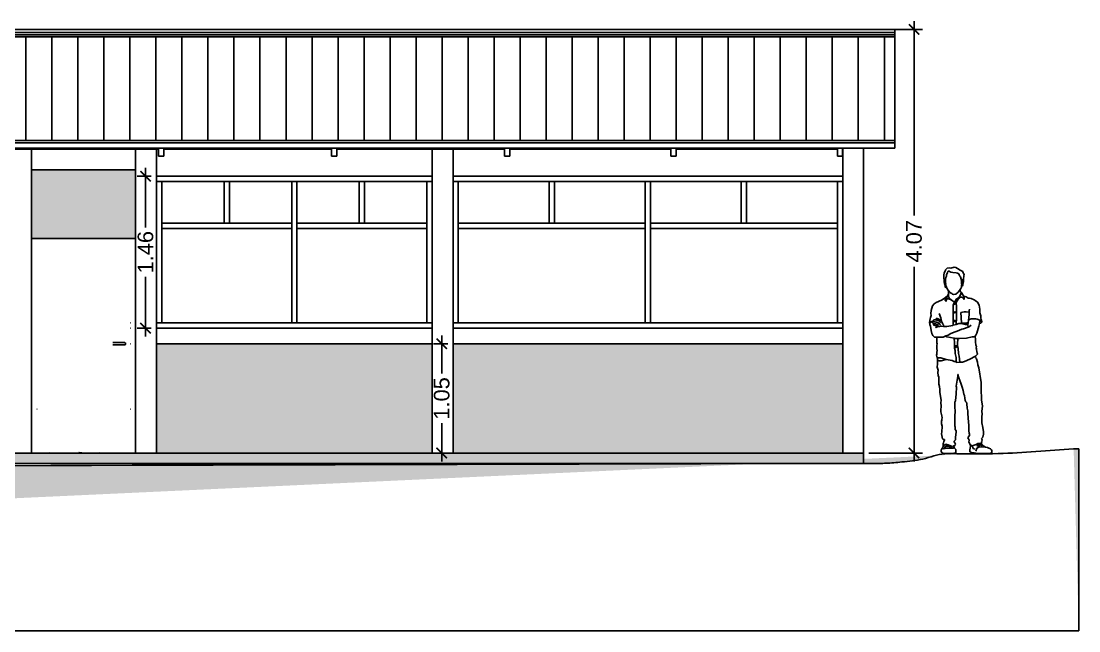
# Model space of a CAD drawing. Header units: metres. Extents: x 258817 to 259192, y 1878716 to 1878911.
# Drawn here: x 259023.95 to 259034.11, y 1878808 to 1878813.86 of the extents above; entities that cross this region are included whole.
import ezdxf

# ---------------------------------------------------------------- set-up
doc = ezdxf.new("R2010")
doc.units = ezdxf.units.M
doc.header["$MEASUREMENT"] = 0
doc.layers.add('SectionCutEdges', color=1, linetype='Continuous')
doc.layers.add('Vistas', color=7, linetype='Continuous')
doc.styles.get("Standard").update_dxf_attribs({"font": 'arial.ttf'})
doc.dimstyles.new('JPcotas75', dxfattribs={"dimtxt": 0.15, "dimasz": 0.1, "dimexe": 0.08, "dimexo": 0.05, "dimgap": 0.05, "dimtad": 0, "dimzin": 1, "dimdsep": 46, "dimtxsty": 'Standard', "dimblk": 'ARCHTICK', "dimcen": 2.5, "dimdle": 0.08, "dimclrd": 1, "dimclre": 1, "dimclrt": 2, "dimadec": 0, "dimazin": 0, "dimtfac": 1, "dimtmove": 1, "dimatfit": 2, "dimfxl": 1.25, "dimarcsym": 0})

# ---------------------------------------------------------------- blocks, each defined once
blk = doc.blocks.new('_ArchTick')
at = {"color": 0, "linetype": 'ByBlock', "const_width": 0.15}
blk.add_lwpolyline([(-0.5, -0.5), (0.5, 0.5)], dxfattribs=at)
blk = doc.blocks.new('*D424')
at = {"layer": 'Defpoints', "color": 0, "transparency": 16777216}
for p in [(259027.991, 1878810.762), (259028.1, 1878810.762), (259028.1, 1878809.712)]:
    blk.add_point(p, dxfattribs=at)
at = {"layer": 'Vistas', "color": 1, "lineweight": -2, "transparency": 16777216}
for p, q in [((259027.991, 1878810.842), (259027.991, 1878810.476)), ((259028.05, 1878810.762), (259027.911, 1878810.762)), ((259027.991, 1878809.632), (259027.991, 1878809.999)), ((259028.05, 1878809.712), (259027.911, 1878809.712))]:
    blk.add_line(p, q, dxfattribs=at)
at = {"layer": 'Vistas', "color": 1, "lineweight": -2, "transparency": 16777216, "xscale": 0.1, "yscale": 0.1, "zscale": 0.1}
for p, rotation in [((259027.991, 1878810.762), 90), ((259027.991, 1878809.712), 270)]:
    blk.add_blockref('_ArchTick', p, dxfattribs=dict(at, rotation=rotation))
at = {"layer": 'Vistas', "color": 2, "transparency": 16777216, "insert": (259027.991, 1878810.237), "char_height": 0.15, "attachment_point": 5, "rotation": 90}
blk.add_mtext('1.05', dxfattribs=at)
blk = doc.blocks.new('*D425')
at = {"layer": 'Defpoints', "color": 0, "transparency": 16777216}
for p in [(259025.145, 1878812.372), (259025.25, 1878812.372), (259025.25, 1878810.912)]:
    blk.add_point(p, dxfattribs=at)
at = {"layer": 'Vistas', "color": 1, "lineweight": -2, "transparency": 16777216}
for p, q in [((259025.145, 1878812.452), (259025.145, 1878811.88)), ((259025.2, 1878812.372), (259025.065, 1878812.372)), ((259025.145, 1878810.832), (259025.145, 1878811.405)), ((259025.2, 1878810.912), (259025.065, 1878810.912))]:
    blk.add_line(p, q, dxfattribs=at)
at = {"layer": 'Vistas', "color": 1, "lineweight": -2, "transparency": 16777216, "xscale": 0.1, "yscale": 0.1, "zscale": 0.1}
for p, rotation in [((259025.145, 1878812.372), 90), ((259025.145, 1878810.912), 270)]:
    blk.add_blockref('_ArchTick', p, dxfattribs=dict(at, rotation=rotation))
at = {"layer": 'Vistas', "color": 2, "transparency": 16777216, "insert": (259025.145, 1878811.642), "char_height": 0.15, "attachment_point": 5, "rotation": 90}
blk.add_mtext('1.46', dxfattribs=at)
blk = doc.blocks.new('*D426')
at = {"layer": 'Defpoints', "color": 0, "transparency": 16777216}
for p in [(259032.045, 1878813.783), (259032.53, 1878813.783), (259032.045, 1878809.712)]:
    blk.add_point(p, dxfattribs=at)
at = {"layer": 'Vistas', "color": 1, "lineweight": -2, "transparency": 16777216}
for p, q in [((259032.53, 1878813.863), (259032.53, 1878811.995)), ((259032.095, 1878813.783), (259032.61, 1878813.783)), ((259032.53, 1878809.632), (259032.53, 1878811.5)), ((259032.095, 1878809.712), (259032.61, 1878809.712))]:
    blk.add_line(p, q, dxfattribs=at)
at = {"layer": 'Vistas', "color": 1, "lineweight": -2, "transparency": 16777216, "xscale": 0.1, "yscale": 0.1, "zscale": 0.1}
for p, rotation in [((259032.53, 1878813.783), 90), ((259032.53, 1878809.712), 270)]:
    blk.add_blockref('_ArchTick', p, dxfattribs=dict(at, rotation=rotation))
at = {"layer": 'Vistas', "color": 2, "transparency": 16777216, "insert": (259032.53, 1878811.747), "char_height": 0.15, "attachment_point": 5, "rotation": 90}
blk.add_mtext('4.07', dxfattribs=at)

msp = doc.modelspace()

# ---------------------------------------------------------------- hatches: boundary and pattern name
at = {"layer": 'Vistas'}
h = msp.add_hatch(dxfattribs=at)
h.set_pattern_fill('ANSI31', color=256, scale=2, angle=45)
h.set_pattern_definition([(90, (259006.7446, 1878812.53592), (-0.25, 0), [])])
h.paths.add_polyline_path([(259011.6646, 1878813.41164), (259006.7446, 1878813.41164), (259006.7446, 1878812.53592), (259011.9146, 1878812.53592), (259011.9146, 1878812.64165), (259011.6646, 1878812.64165), (259011.6646, 1878812.69261), (259011.6646, 1878812.71427), (259011.6646, 1878812.77727)])
h.paths.add_polyline_path([(259011.6646, 1878812.71427), (259032.3446, 1878812.71427), (259032.3446, 1878813.71299), (259011.6646, 1878813.71299)])
h = msp.add_hatch(dxfattribs=at)
h.set_pattern_fill('AR-B816C', color=256, scale=0.026)
h.set_pattern_definition([(0, (259012.1146, 1878809.71231), (0.208, 0.208), [0.40625, -0.00975]), (0, (259011.9066, 1878809.72206), (0.208, 0.208), [0.40625, -0.00975]), (90, (259012.1146, 1878809.71231), (-0.208, 0.208), [-0.21775, 0.19825]), (90, (259012.10485, 1878809.71231), (-0.208, 0.208), [-0.21775, 0.19825])])
h.paths.add_polyline_path([(259011.9146, 1878810.55231), (259010.0046, 1878810.55231), (259010.0046, 1878809.71231), (259011.9146, 1878809.71231), (259011.9146, 1878810.13231)])
h.paths.add_polyline_path([(259009.1046, 1878810.55231), (259007.0446, 1878810.55231), (259007.0446, 1878809.71231), (259009.1046, 1878809.71231)])
h.paths.add_polyline_path([(259027.8996, 1878810.76231), (259025.2496, 1878810.76231), (259025.2496, 1878809.71231), (259027.8996, 1878809.71231)])
h.paths.add_polyline_path([(259031.8446, 1878810.76231), (259028.0996, 1878810.76231), (259028.0996, 1878809.71231), (259031.8446, 1878809.71231)])
h.paths.add_polyline_path([(259016.9996, 1878812.43231), (259015.9996, 1878812.43231), (259015.9996, 1878811.77231), (259016.9996, 1878811.77231)])
h.paths.add_polyline_path([(259023.8496, 1878810.76231), (259020.0496, 1878810.76231), (259020.0496, 1878809.71231), (259023.8496, 1878809.71231)])
h.paths.add_polyline_path([(259025.0496, 1878812.43231), (259024.0496, 1878812.43231), (259024.0496, 1878811.77231), (259025.0496, 1878811.77231)])
h.paths.add_polyline_path([(259019.8496, 1878810.76231), (259017.1996, 1878810.76231), (259017.1996, 1878809.71231), (259019.8496, 1878809.71231)])
h.paths.add_polyline_path([(259014.7996, 1878811.77231), (259015.7996, 1878811.77231), (259015.7996, 1878812.43231), (259012.1146, 1878812.43231), (259012.1146, 1878809.71231), (259014.7996, 1878809.71231)])
h = msp.add_hatch(dxfattribs=at)
h.set_pattern_fill('EARTH', color=256)
edge = h.paths.add_edge_path()
edge.add_spline(control_points=[(258998.06868, 1878809.61231), (258997.66819, 1878809.62228), (258997.11979, 1878809.63593), (258996.57307, 1878809.67928), (258996.42562, 1878809.69098)], knot_values=[0, 0, 0, 0, 1.20145822, 1.64515417, 1.64515417, 1.64515417, 1.64515417], degree=3, periodic=0)
edge.add_spline(control_points=[(258998.06868, 1878809.61231), (258998.717, 1878809.61231), (258999.36532, 1878809.61231), (259000.01363, 1878809.61231), (259000.49728, 1878809.61704), (259001.07848, 1878809.62272), (259002.67619, 1878809.78866), (259003.89957, 1878809.44351), (259005.65732, 1878809.62557), (259014.74533, 1878809.53346), (259023.73748, 1878809.59938), (259032.12381, 1878809.61244), (259032.19555, 1878809.61187), (259032.29164, 1878809.61421), (259032.42901, 1878809.62817), (259032.62013, 1878809.64377), (259032.7726, 1878809.70817), (259033.01737, 1878809.70345), (259033.43023, 1878809.7015), (259033.82259, 1878809.73392), (259034.06379, 1878809.75385)], knot_values=[0, 0, 0, 0, 1, 1, 1, 2.4498074, 2.74228154, 5.81384538, 6.10631953, 8.03815502, 33.03815502, 33.11707652, 33.19685015, 33.25339967, 33.40528565, 33.61113336, 33.82677124, 33.88777746, 34.34228124, 35.0674593, 35.0674593, 35.0674593, 35.0674593], weights=[1, 1, 1, 1, 1, 1, 1, 1, 1, 1, 1, 1, 1, 1, 1, 1, 1, 1, 1, 1, 1], degree=3, periodic=0)
edge.add_line((259034.11389, 1878808.00319), (259034.11389, 1878809.75174))
edge.add_line((258996.42562, 1878808.00319), (259034.11389, 1878808.00319))
edge.add_line((258996.42562, 1878809.69098), (258996.42562, 1878808.00319))
h = msp.add_hatch(color=256, dxfattribs=at)
h.dxf.hatch_style = 1
h.paths.add_polyline_path([(259000.01363, 1878809.71231), (258998.06868, 1878809.71231), (258998.06868, 1878809.61231), (259000.01363, 1878809.61231)])
h.paths.add_polyline_path([(259009.1046, 1878809.71231), (259007.0446, 1878809.71231), (259007.0446, 1878809.61231), (259009.1046, 1878809.61231)])
h.paths.add_polyline_path([(259010.0046, 1878809.71231), (259009.1046, 1878809.71231), (259009.1046, 1878809.61231), (259010.0046, 1878809.61231)])
h.paths.add_polyline_path([(259011.9146, 1878809.71231), (259010.0046, 1878809.71231), (259010.0046, 1878809.61231), (259011.9146, 1878809.61231)])
h.paths.add_polyline_path([(259032.0446, 1878809.71231), (259011.9146, 1878809.71231), (259011.9146, 1878809.61231), (259032.0446, 1878809.61231)])

# ---------------------------------------------------------------- linework, layer by layer
at = {"layer": 'SectionCutEdges'}
for p, q in [((259032.3446, 1878812.71427), (259011.6646, 1878812.71427)), ((259011.6646, 1878812.6942), (259032.3446, 1878812.6942)), ((259032.3446, 1878812.69261), (259011.6646, 1878812.69261)), ((259011.6646, 1878812.64165), (259032.3446, 1878812.64165)), ((259025.27038, 1878812.64165), (259025.27038, 1878812.63231)), ((259025.32118, 1878812.56545), (259025.32118, 1878812.64165)), ((259026.93277, 1878812.64165), (259026.93277, 1878812.63231)), ((259026.98357, 1878812.56545), (259026.98357, 1878812.64165)), ((259028.59516, 1878812.64165), (259028.59516, 1878812.63231)), ((259028.64596, 1878812.56545), (259028.64596, 1878812.64165)), ((259030.19343, 1878812.64165), (259030.19343, 1878812.63231)), ((259030.24423, 1878812.56545), (259030.24423, 1878812.64165)), ((259031.793, 1878812.64165), (259031.793, 1878812.63231)), ((259031.8438, 1878812.56545), (259031.8438, 1878812.64165)), ((259032.3446, 1878812.6942), (259032.3446, 1878812.71427)), ((259032.3446, 1878812.64165), (259032.3446, 1878812.69261)), ((259025.27038, 1878812.63231), (259025.27038, 1878812.6284)), ((259025.27038, 1878812.6284), (259025.27038, 1878812.56545)), ((259025.27038, 1878812.56545), (259025.32118, 1878812.56545)), ((259026.93277, 1878812.63231), (259026.93277, 1878812.6284)), ((259026.93277, 1878812.6284), (259026.93277, 1878812.56545)), ((259026.93277, 1878812.56545), (259026.98357, 1878812.56545)), ((259028.59516, 1878812.63231), (259028.59516, 1878812.6284)), ((259028.59516, 1878812.6284), (259028.59516, 1878812.56545)), ((259028.59516, 1878812.56545), (259028.64596, 1878812.56545)), ((259030.19343, 1878812.63231), (259030.19343, 1878812.6284)), ((259030.19343, 1878812.6284), (259030.19343, 1878812.56545)), ((259030.19343, 1878812.56545), (259030.24423, 1878812.56545)), ((259031.793, 1878812.63231), (259031.793, 1878812.6284)), ((259031.793, 1878812.6284), (259031.793, 1878812.56545)), ((259031.793, 1878812.56545), (259031.8438, 1878812.56545)), ((259032.0446, 1878809.71231), (259011.9146, 1878809.71231)), ((259032.0446, 1878809.61231), (259032.0446, 1878809.71231)), ((259011.9146, 1878809.61231), (259032.0446, 1878809.61231))]:
    msp.add_line(p, q, dxfattribs=at)
at = {"layer": 'Vistas'}
for p, q in [((259032.3446, 1878813.78253), (259011.6646, 1878813.78253)), ((259032.3446, 1878813.71299), (259032.3446, 1878813.78253)), ((259032.3446, 1878813.75253), (259011.6646, 1878813.75253)), ((259032.3446, 1878813.73227), (259011.6646, 1878813.73227)), ((259032.3446, 1878813.71299), (259011.6646, 1878813.71299)), ((259032.3446, 1878812.77727), (259032.3446, 1878813.71299)), ((259032.3446, 1878812.71427), (259032.3446, 1878812.77727)), ((259025.37198, 1878812.64165), (259025.37198, 1878812.63231)), ((259027.03437, 1878812.64165), (259027.03437, 1878812.63231)), ((259028.69676, 1878812.64165), (259028.69676, 1878812.63231)), ((259030.29503, 1878812.64165), (259030.29503, 1878812.63231)), ((259031.8446, 1878809.71231), (259031.8446, 1878812.64165)), ((259032.0446, 1878809.71231), (259032.0446, 1878812.64165)), ((259032.3446, 1878812.6942), (259032.3446, 1878812.69261)), ((259025.27038, 1878812.63231), (259023.62368, 1878812.63231)), ((259024.0496, 1878812.43231), (259024.0496, 1878812.63231)), ((259025.0496, 1878809.71231), (259025.0496, 1878812.63231)), ((259025.2496, 1878809.71231), (259025.2496, 1878812.63231)), ((259026.93277, 1878812.63231), (259025.32118, 1878812.63231)), ((259028.59516, 1878812.63231), (259026.98357, 1878812.63231)), ((259027.8996, 1878809.71231), (259027.8996, 1878812.63231)), ((259028.0996, 1878809.71231), (259028.0996, 1878812.63231)), ((259028.64596, 1878812.63231), (259030.19343, 1878812.63231)), ((259030.24423, 1878812.63231), (259031.793, 1878812.63231)), ((259031.8438, 1878812.63231), (259031.8446, 1878812.63231)), ((259025.0496, 1878812.43231), (259024.0496, 1878812.43231)), ((259024.0496, 1878812.43231), (259024.0496, 1878811.77231)), ((259025.2496, 1878812.37231), (259027.8996, 1878812.37231)), ((259028.0996, 1878812.37231), (259031.8446, 1878812.37231)), ((259027.8996, 1878812.32151), (259025.2496, 1878812.32151)), ((259025.3004, 1878810.96311), (259025.3004, 1878812.32151)), ((259025.8994, 1878811.92151), (259025.8994, 1878812.32151)), ((259025.9502, 1878811.92151), (259025.9502, 1878812.32151)), ((259026.5492, 1878810.96311), (259026.5492, 1878812.32151)), ((259026.6, 1878810.96311), (259026.6, 1878812.32151)), ((259027.199, 1878811.92151), (259027.199, 1878812.32151)), ((259027.2498, 1878811.92151), (259027.2498, 1878812.32151)), ((259027.8488, 1878810.96311), (259027.8488, 1878812.32151)), ((259028.0996, 1878812.32151), (259031.8446, 1878812.32151)), ((259028.1504, 1878810.96311), (259028.1504, 1878812.32151)), ((259029.02315, 1878811.92151), (259029.02315, 1878812.32151)), ((259029.07395, 1878811.92151), (259029.07395, 1878812.32151)), ((259029.9467, 1878810.96311), (259029.9467, 1878812.32151)), ((259029.9975, 1878810.96311), (259029.9975, 1878812.32151)), ((259030.87025, 1878811.92151), (259030.87025, 1878812.32151)), ((259030.92105, 1878811.92151), (259030.92105, 1878812.32151)), ((259031.7938, 1878810.96311), (259031.7938, 1878812.32151)), ((259025.3004, 1878811.92151), (259026.5492, 1878811.92151)), ((259025.3004, 1878811.87071), (259026.5492, 1878811.87071)), ((259026.6, 1878811.92151), (259027.8488, 1878811.92151)), ((259026.6, 1878811.87071), (259027.8488, 1878811.87071)), ((259028.1504, 1878811.92151), (259029.9467, 1878811.92151)), ((259028.1504, 1878811.87071), (259029.9467, 1878811.87071)), ((259029.9975, 1878811.92151), (259031.7938, 1878811.92151)), ((259029.9975, 1878811.87071), (259031.7938, 1878811.87071)), ((259025.0496, 1878811.77231), (259024.0496, 1878811.77231)), ((259024.0496, 1878810.13231), (259024.0496, 1878811.77231)), ((259032.81816, 1878811.44432), (259032.81505, 1878811.42209)), ((259032.81505, 1878811.42209), (259032.81607, 1878811.4093)), ((259032.83298, 1878811.46526), (259032.81816, 1878811.44432)), ((259032.84929, 1878811.48924), (259032.83144, 1878811.47313)), ((259032.83144, 1878811.47313), (259032.83298, 1878811.46526)), ((259032.84504, 1878811.43432), (259032.84107, 1878811.42488)), ((259032.84107, 1878811.42488), (259032.8429, 1878811.41057)), ((259032.85176, 1878811.44525), (259032.84504, 1878811.43432)), ((259032.87003, 1878811.49128), (259032.84929, 1878811.48924)), ((259032.85381, 1878811.45791), (259032.85176, 1878811.44525)), ((259032.85381, 1878811.45791), (259032.86101, 1878811.46144)), ((259032.86101, 1878811.46144), (259032.8829, 1878811.45148)), ((259032.88282, 1878811.49025), (259032.87003, 1878811.49128)), ((259032.91584, 1878811.49682), (259032.88282, 1878811.49025)), ((259032.8829, 1878811.45148), (259032.90452, 1878811.44546)), ((259032.90452, 1878811.44546), (259032.93486, 1878811.44272)), ((259032.93319, 1878811.4936), (259032.91584, 1878811.49682)), ((259032.94728, 1878811.48597), (259032.93319, 1878811.4936)), ((259032.93486, 1878811.44272), (259032.94909, 1878811.44032)), ((259032.97332, 1878811.47015), (259032.94728, 1878811.48597)), ((259032.94909, 1878811.44032), (259032.95979, 1878811.43324)), ((259032.95979, 1878811.43324), (259032.96313, 1878811.42422)), ((259032.96313, 1878811.42422), (259032.96948, 1878811.41126)), ((259032.98486, 1878811.46454), (259032.97332, 1878811.47015)), ((259032.99631, 1878811.45877), (259032.98486, 1878811.46454)), ((259033.00301, 1878811.44245), (259032.99631, 1878811.45877)), ((259033.00645, 1878811.43704), (259033.00301, 1878811.44245)), ((259033.01039, 1878811.42653), (259033.00645, 1878811.43704)), ((259033.00797, 1878811.41393), (259033.01039, 1878811.42653)), ((259032.81607, 1878811.4093), (259032.81505, 1878811.3933)), ((259032.81505, 1878811.3933), (259032.81905, 1878811.37331)), ((259032.81905, 1878811.37331), (259032.81977, 1878811.36972)), ((259032.82609, 1878811.37201), (259032.81905, 1878811.37331)), ((259032.81977, 1878811.36972), (259032.82083, 1878811.35693)), ((259032.82083, 1878811.35693), (259032.82141, 1878811.34252)), ((259032.82141, 1878811.34252), (259032.82547, 1878811.33035)), ((259032.82547, 1878811.33035), (259032.82817, 1878811.31617)), ((259032.82724, 1878811.3512), (259032.82609, 1878811.37201)), ((259032.83123, 1878811.33733), (259032.82724, 1878811.3512)), ((259032.83639, 1878811.32274), (259032.83123, 1878811.33733)), ((259032.8356, 1878811.33532), (259032.83123, 1878811.33733)), ((259032.83414, 1878811.3991), (259032.83164, 1878811.38164)), ((259032.83164, 1878811.38164), (259032.83241, 1878811.37044)), ((259032.83241, 1878811.37044), (259032.83384, 1878811.35287)), ((259032.83384, 1878811.35287), (259032.8356, 1878811.33532)), ((259032.8429, 1878811.41057), (259032.83414, 1878811.3991)), ((259032.84098, 1878811.30738), (259032.83639, 1878811.32274)), ((259032.96948, 1878811.41126), (259032.97631, 1878811.40449)), ((259032.97631, 1878811.40449), (259032.98338, 1878811.38318)), ((259032.98338, 1878811.38318), (259032.98678, 1878811.36099)), ((259032.98484, 1878811.30711), (259032.98673, 1878811.31817)), ((259032.98678, 1878811.36099), (259032.98541, 1878811.33698)), ((259032.98541, 1878811.33698), (259032.98701, 1878811.33702)), ((259032.98774, 1878811.32305), (259032.98673, 1878811.31817)), ((259032.98673, 1878811.31817), (259032.99137, 1878811.31689)), ((259032.98701, 1878811.33702), (259032.99171, 1878811.34351)), ((259032.9891, 1878811.33095), (259032.98774, 1878811.32305)), ((259032.9891, 1878811.33095), (259032.99171, 1878811.34351)), ((259032.99137, 1878811.31689), (259032.99429, 1878811.31822)), ((259032.99171, 1878811.34351), (259032.99338, 1878811.35785)), ((259032.99336, 1878811.37228), (259032.99512, 1878811.38174)), ((259032.99338, 1878811.35785), (259032.99336, 1878811.37228)), ((259032.99429, 1878811.31822), (259032.99977, 1878811.32407)), ((259032.99512, 1878811.38174), (259033.00231, 1878811.37535)), ((259033.00194, 1878811.35611), (259032.99965, 1878811.3385)), ((259032.99965, 1878811.3385), (259033.00334, 1878811.34374)), ((259032.99977, 1878811.32407), (259032.99965, 1878811.3385)), ((259033.00231, 1878811.37535), (259033.00194, 1878811.35611)), ((259033.00334, 1878811.34374), (259033.00621, 1878811.35624)), ((259033.00621, 1878811.35624), (259033.00661, 1878811.3835)), ((259033.00661, 1878811.3835), (259033.00797, 1878811.41393)), ((259032.82817, 1878811.31617), (259032.82774, 1878811.30656)), ((259032.82774, 1878811.30656), (259032.83521, 1878811.30364)), ((259032.85353, 1878811.2261), (259032.82993, 1878811.20439)), ((259032.83521, 1878811.30364), (259032.84098, 1878811.30738)), ((259032.84098, 1878811.30738), (259032.84836, 1878811.28961)), ((259032.84834, 1878811.21134), (259032.85353, 1878811.2261)), ((259032.84836, 1878811.28961), (259032.85693, 1878811.27606)), ((259032.86284, 1878811.24294), (259032.85353, 1878811.2261)), ((259032.85693, 1878811.27606), (259032.8752, 1878811.25583)), ((259032.85693, 1878811.27606), (259032.86048, 1878811.26042)), ((259032.86284, 1878811.24294), (259032.85983, 1878811.22883)), ((259032.85983, 1878811.22883), (259032.85983, 1878811.21761)), ((259032.85983, 1878811.21761), (259032.87187, 1878811.19679)), ((259032.86048, 1878811.26042), (259032.86284, 1878811.24294)), ((259032.8752, 1878811.25583), (259032.89209, 1878811.24361)), ((259032.89209, 1878811.24361), (259032.89873, 1878811.23972)), ((259032.9086, 1878811.23629), (259032.89873, 1878811.23972)), ((259032.93289, 1878811.23972), (259032.9086, 1878811.23629)), ((259032.93289, 1878811.23972), (259032.95512, 1878811.25723)), ((259032.95512, 1878811.25723), (259032.97379, 1878811.28289)), ((259032.96394, 1878811.20553), (259032.97965, 1878811.24066)), ((259032.97379, 1878811.28289), (259032.98089, 1878811.2931)), ((259032.9768, 1878811.25741), (259032.97379, 1878811.28289)), ((259032.9816, 1878811.25712), (259032.9768, 1878811.25741)), ((259032.97965, 1878811.24066), (259032.9816, 1878811.25712)), ((259032.98484, 1878811.30711), (259032.98089, 1878811.2931)), ((259032.99137, 1878811.24441), (259032.9816, 1878811.25712)), ((259032.99707, 1878811.23474), (259032.99137, 1878811.24441)), ((259033.01021, 1878811.22069), (259032.99707, 1878811.23474)), ((259033.01124, 1878811.2017), (259033.01021, 1878811.22069)), ((259033.03107, 1878811.21239), (259033.01021, 1878811.22069)), ((259032.70737, 1878811.12591), (259032.69401, 1878811.08305)), ((259032.72297, 1878811.14628), (259032.70737, 1878811.12591)), ((259032.7434, 1878811.15897), (259032.72297, 1878811.14628)), ((259032.79252, 1878811.18261), (259032.7434, 1878811.15897)), ((259032.82993, 1878811.20439), (259032.79252, 1878811.18261)), ((259032.82862, 1878811.19492), (259032.84834, 1878811.21134)), ((259032.82862, 1878811.17838), (259032.82862, 1878811.19492)), ((259032.83765, 1878811.16927), (259032.82862, 1878811.17838)), ((259032.84727, 1878811.19492), (259032.83765, 1878811.1821)), ((259032.83765, 1878811.1821), (259032.83765, 1878811.16927)), ((259032.86331, 1878811.19492), (259032.84727, 1878811.19492)), ((259032.88545, 1878811.18553), (259032.86331, 1878811.19492)), ((259032.87187, 1878811.19679), (259032.88545, 1878811.18553)), ((259032.88545, 1878811.18553), (259032.89903, 1878811.17428)), ((259032.89903, 1878811.17428), (259032.91995, 1878811.16241)), ((259032.90634, 1878811.13541), (259032.90508, 1878811.09375)), ((259032.90722, 1878811.14014), (259032.90634, 1878811.13541)), ((259032.90879, 1878811.14289), (259032.90722, 1878811.14014)), ((259032.91995, 1878811.16241), (259032.90879, 1878811.14289)), ((259032.918, 1878811.14696), (259032.92008, 1878811.15141)), ((259032.91969, 1878811.14235), (259032.918, 1878811.14696)), ((259032.92414, 1878811.14028), (259032.91969, 1878811.14235)), ((259032.91995, 1878811.16241), (259032.92937, 1878811.17335)), ((259032.92008, 1878811.15141), (259032.92469, 1878811.15309)), ((259032.92875, 1878811.14196), (259032.92414, 1878811.14028)), ((259032.92469, 1878811.15309), (259032.92914, 1878811.15102)), ((259032.93082, 1878811.14641), (259032.92875, 1878811.14196)), ((259032.92914, 1878811.15102), (259032.93082, 1878811.14641)), ((259032.92937, 1878811.17335), (259032.93608, 1878811.18966)), ((259032.93919, 1878811.16641), (259032.93466, 1878811.15442)), ((259032.93466, 1878811.15442), (259032.93775, 1878811.12411)), ((259032.93608, 1878811.18966), (259032.96394, 1878811.20553)), ((259032.93608, 1878811.18966), (259032.96181, 1878811.19951)), ((259032.93775, 1878811.12411), (259032.93777, 1878811.01348)), ((259032.96181, 1878811.19951), (259032.93919, 1878811.16641)), ((259032.96181, 1878811.19951), (259032.96752, 1878811.2017)), ((259032.96752, 1878811.2017), (259032.97535, 1878811.20974)), ((259032.97535, 1878811.20974), (259032.99459, 1878811.20974)), ((259032.99459, 1878811.20974), (259033.00576, 1878811.19824)), ((259033.00576, 1878811.19824), (259033.01124, 1878811.18664)), ((259033.01124, 1878811.18664), (259033.01124, 1878811.2017)), ((259033.04132, 1878811.20783), (259033.03107, 1878811.21239)), ((259033.0505, 1878811.20137), (259033.04132, 1878811.20783)), ((259033.06317, 1878811.19938), (259033.0505, 1878811.20137)), ((259033.07885, 1878811.19603), (259033.06317, 1878811.19938)), ((259033.07885, 1878811.19603), (259033.10725, 1878811.18392)), ((259033.11883, 1878811.17839), (259033.10725, 1878811.18392)), ((259033.13877, 1878811.16225), (259033.11883, 1878811.17839)), ((259033.15512, 1878811.13282), (259033.13877, 1878811.16225)), ((259033.16145, 1878811.09323), (259033.15512, 1878811.13282)), ((259032.68822, 1878811.0153), (259032.68539, 1878811.00279)), ((259032.69327, 1878811.03387), (259032.68822, 1878811.0153)), ((259032.69401, 1878811.08305), (259032.69007, 1878811.05284)), ((259032.69007, 1878811.05284), (259032.69327, 1878811.03387)), ((259032.77196, 1878811.0527), (259032.78763, 1878811.01234)), ((259032.78763, 1878811.01234), (259032.79251, 1878810.97947)), ((259032.90508, 1878811.09375), (259032.90507, 1878810.97991)), ((259032.91534, 1878811.06578), (259032.91741, 1878811.07023)), ((259032.91703, 1878811.06117), (259032.91534, 1878811.06578)), ((259032.92148, 1878811.0591), (259032.91703, 1878811.06117)), ((259032.91741, 1878811.07023), (259032.92203, 1878811.07191)), ((259032.92609, 1878811.06078), (259032.92148, 1878811.0591)), ((259032.92203, 1878811.07191), (259032.92648, 1878811.06984)), ((259032.92816, 1878811.06523), (259032.92609, 1878811.06078)), ((259032.92648, 1878811.06984), (259032.92816, 1878811.06523)), ((259032.93777, 1878811.01348), (259032.93629, 1878810.94776)), ((259032.97995, 1878811.06343), (259033.01328, 1878811.06819)), ((259032.97995, 1878811.06343), (259032.98474, 1878810.96414)), ((259033.01328, 1878811.06819), (259033.03085, 1878811.06972)), ((259033.03085, 1878811.06972), (259033.05707, 1878811.06579)), ((259033.05334, 1878810.98482), (259033.05949, 1878811.04383)), ((259033.05707, 1878811.06579), (259033.05952, 1878811.06542)), ((259033.05949, 1878811.04383), (259033.05952, 1878811.06542)), ((259033.05952, 1878811.06542), (259033.05954, 1878811.0775)), ((259033.05954, 1878811.0775), (259033.06378, 1878811.09462)), ((259033.1636, 1878811.05963), (259033.16145, 1878811.09323)), ((259033.17109, 1878811.03046), (259033.1636, 1878811.05963)), ((259033.17256, 1878811.00806), (259033.17109, 1878811.03046)), ((259024.9966, 1878810.96311), (259024.9996, 1878810.96311)), ((259024.9966, 1878810.91231), (259024.9996, 1878810.91231)), ((259027.8996, 1878810.96311), (259025.2496, 1878810.96311)), ((259025.2496, 1878810.91231), (259027.8996, 1878810.91231)), ((259028.0996, 1878810.96311), (259031.8446, 1878810.96311)), ((259028.0996, 1878810.91231), (259031.8446, 1878810.91231)), ((259032.6834, 1878810.98527), (259032.6776, 1878810.96692)), ((259032.6776, 1878810.96692), (259032.68112, 1878810.94801)), ((259032.68112, 1878810.94801), (259032.68462, 1878810.96529)), ((259032.68112, 1878810.94801), (259032.68696, 1878810.92968)), ((259032.68539, 1878811.00279), (259032.6834, 1878810.98527)), ((259032.68462, 1878810.96529), (259032.70173, 1878810.9772)), ((259032.68696, 1878810.92968), (259032.69544, 1878810.88886)), ((259032.70173, 1878810.9772), (259032.7173, 1878810.97825)), ((259032.70883, 1878810.97298), (259032.70707, 1878810.96681)), ((259032.70707, 1878810.96681), (259032.71008, 1878810.96114)), ((259032.71242, 1878810.97618), (259032.70883, 1878810.97298)), ((259032.71008, 1878810.96114), (259032.7147, 1878810.9598)), ((259032.72043, 1878810.97574), (259032.71242, 1878810.97618)), ((259032.71469, 1878810.98715), (259032.71417, 1878810.98076)), ((259032.71417, 1878810.98076), (259032.7173, 1878810.97825)), ((259032.71946, 1878810.99143), (259032.71469, 1878810.98715)), ((259032.7147, 1878810.9598), (259032.72896, 1878810.95761)), ((259032.71766, 1878810.95421), (259032.71582, 1878810.94807)), ((259032.71582, 1878810.94807), (259032.72019, 1878810.94135)), ((259032.7173, 1878810.97825), (259032.72043, 1878810.97574)), ((259032.72562, 1878810.95515), (259032.71766, 1878810.95421)), ((259032.73708, 1878810.99228), (259032.71946, 1878810.99143)), ((259032.72019, 1878810.94135), (259032.74132, 1878810.93378)), ((259032.72043, 1878810.97574), (259032.74546, 1878810.97016)), ((259032.7319, 1878810.95386), (259032.72562, 1878810.95515)), ((259032.72896, 1878810.95761), (259032.74131, 1878810.95186)), ((259032.74131, 1878810.95186), (259032.7319, 1878810.95386)), ((259032.74078, 1878810.91793), (259032.73565, 1878810.91409)), ((259032.7588, 1878810.98661), (259032.73708, 1878810.99228)), ((259032.75581, 1878810.92359), (259032.74078, 1878810.91793)), ((259032.74131, 1878810.95186), (259032.75367, 1878810.9461)), ((259032.74132, 1878810.93378), (259032.75581, 1878810.92359)), ((259032.74387, 1878811.00477), (259032.74174, 1878811.00238)), ((259032.74174, 1878811.00238), (259032.74321, 1878810.99613)), ((259032.74321, 1878810.99613), (259032.74797, 1878810.99184)), ((259032.75341, 1878811.00355), (259032.74387, 1878811.00477)), ((259032.74546, 1878810.97016), (259032.7615, 1878810.96282)), ((259032.74797, 1878810.99184), (259032.7588, 1878810.98661)), ((259032.76123, 1878811.00178), (259032.75341, 1878811.00355)), ((259032.75367, 1878810.9461), (259032.76621, 1878810.93897)), ((259032.76479, 1878810.92698), (259032.75581, 1878810.92359)), ((259032.7588, 1878810.98661), (259032.76963, 1878810.98138)), ((259032.78652, 1878810.98479), (259032.76123, 1878811.00178)), ((259032.7615, 1878810.96282), (259032.78343, 1878810.94406)), ((259032.77607, 1878810.92949), (259032.76479, 1878810.92698)), ((259032.76963, 1878810.98138), (259032.77865, 1878810.9747)), ((259032.78357, 1878810.93116), (259032.77607, 1878810.92949)), ((259032.77865, 1878810.9747), (259032.78364, 1878810.96464)), ((259032.79331, 1878810.93035), (259032.78357, 1878810.93116)), ((259032.79157, 1878810.98031), (259032.78652, 1878810.98479)), ((259032.79251, 1878810.97947), (259032.79157, 1878810.98031)), ((259032.80682, 1878810.95077), (259032.79251, 1878810.97947)), ((259032.81393, 1878810.92862), (259032.79331, 1878810.93035)), ((259032.81197, 1878810.94463), (259032.80682, 1878810.95077)), ((259032.81794, 1878810.93149), (259032.81197, 1878810.94463)), ((259032.82374, 1878810.92875), (259032.81393, 1878810.92862)), ((259032.82374, 1878810.92875), (259032.81794, 1878810.93149)), ((259032.84439, 1878810.929), (259032.82374, 1878810.92875)), ((259032.90222, 1878810.93917), (259032.84439, 1878810.929)), ((259032.90598, 1878810.93983), (259032.90222, 1878810.93917)), ((259032.90507, 1878810.97991), (259032.90598, 1878810.93983)), ((259032.90598, 1878810.93983), (259032.93629, 1878810.94776)), ((259032.91266, 1878810.9808), (259032.91501, 1878810.98647)), ((259032.91501, 1878810.97513), (259032.91266, 1878810.9808)), ((259032.91501, 1878810.98647), (259032.92068, 1878810.98882)), ((259032.92068, 1878810.97278), (259032.91501, 1878810.97513)), ((259032.92068, 1878810.98882), (259032.92634, 1878810.98647)), ((259032.92634, 1878810.97513), (259032.92068, 1878810.97278)), ((259032.92634, 1878810.98647), (259032.92869, 1878810.9808)), ((259032.92869, 1878810.9808), (259032.92634, 1878810.97513)), ((259032.96177, 1878810.95701), (259032.93629, 1878810.94776)), ((259032.97616, 1878810.95806), (259032.96177, 1878810.95701)), ((259032.99518, 1878810.95514), (259032.97616, 1878810.95806)), ((259032.98474, 1878810.96414), (259032.99221, 1878810.96121)), ((259032.99221, 1878810.96121), (259033.03068, 1878810.96166)), ((259033.0229, 1878810.94711), (259032.99518, 1878810.95514)), ((259033.05095, 1878810.9229), (259033.00424, 1878810.9059)), ((259033.03412, 1878810.9471), (259033.0229, 1878810.94711)), ((259033.03068, 1878810.96166), (259033.04972, 1878810.96627)), ((259033.04852, 1878810.94607), (259033.03412, 1878810.9471)), ((259033.04852, 1878810.94607), (259033.04846, 1878810.94198)), ((259033.04846, 1878810.94198), (259033.05048, 1878810.92647)), ((259033.04874, 1878810.96122), (259033.04852, 1878810.94607)), ((259033.04972, 1878810.96627), (259033.04874, 1878810.96122)), ((259033.05334, 1878810.98482), (259033.04972, 1878810.96627)), ((259033.05048, 1878810.92647), (259033.05095, 1878810.9229)), ((259033.05095, 1878810.9229), (259033.0615, 1878810.92672)), ((259033.06415, 1878810.99667), (259033.05334, 1878810.98482)), ((259033.0615, 1878810.92672), (259033.07761, 1878810.93994)), ((259033.0807, 1878811.00276), (259033.06415, 1878810.99667)), ((259033.12239, 1878811.00308), (259033.0807, 1878811.00276)), ((259033.1379, 1878810.99903), (259033.12239, 1878811.00308)), ((259033.13265, 1878810.86335), (259033.15339, 1878810.93246)), ((259033.1379, 1878810.99903), (259033.16195, 1878810.98948)), ((259033.15339, 1878810.93246), (259033.1592, 1878810.95745)), ((259033.1592, 1878810.95745), (259033.16252, 1878810.98289)), ((259033.1592, 1878810.95745), (259033.16697, 1878810.95939)), ((259033.16195, 1878810.98948), (259033.16621, 1878810.98779)), ((259033.16252, 1878810.98289), (259033.16195, 1878810.98948)), ((259033.16621, 1878810.98779), (259033.17471, 1878810.98329)), ((259033.16697, 1878810.95939), (259033.17326, 1878810.96064)), ((259033.17256, 1878811.00806), (259033.17663, 1878810.9959)), ((259033.17326, 1878810.96064), (259033.17663, 1878810.9661)), ((259033.17471, 1878810.98329), (259033.17782, 1878810.97799)), ((259033.18016, 1878810.97202), (259033.17663, 1878810.9959)), ((259033.18016, 1878810.97042), (259033.17663, 1878810.9661)), ((259033.17782, 1878810.97799), (259033.18016, 1878810.97202)), ((259033.18016, 1878810.97202), (259033.18016, 1878810.97042)), ((259032.69544, 1878810.88886), (259032.70197, 1878810.86075)), ((259032.70197, 1878810.86075), (259032.71147, 1878810.84219)), ((259032.71147, 1878810.84219), (259032.72541, 1878810.8267)), ((259032.72541, 1878810.8267), (259032.74461, 1878810.82548)), ((259032.74461, 1878810.82548), (259032.74765, 1878810.82447)), ((259032.79944, 1878810.82549), (259032.74765, 1878810.82447)), ((259032.74765, 1878810.82447), (259032.74773, 1878810.81762)), ((259032.74773, 1878810.81762), (259032.7481, 1878810.78599)), ((259032.81067, 1878810.82553), (259032.79944, 1878810.82549)), ((259032.82985, 1878810.83432), (259032.81067, 1878810.82553)), ((259032.83545, 1878810.83689), (259032.82985, 1878810.83432)), ((259032.84498, 1878810.82965), (259032.82985, 1878810.83432)), ((259032.85815, 1878810.84482), (259032.83545, 1878810.83689)), ((259032.91629, 1878810.81546), (259032.84498, 1878810.82965)), ((259032.88478, 1878810.85962), (259032.85815, 1878810.84482)), ((259032.92489, 1878810.8759), (259032.88478, 1878810.85962)), ((259032.91714, 1878810.8036), (259032.91629, 1878810.81546)), ((259032.92204, 1878810.81432), (259032.91629, 1878810.81546)), ((259032.94992, 1878810.81268), (259032.92204, 1878810.81432)), ((259032.92489, 1878810.8759), (259032.94443, 1878810.88315)), ((259032.99022, 1878810.90251), (259032.94443, 1878810.88315)), ((259032.9498, 1878810.8036), (259032.94992, 1878810.81268)), ((259032.96686, 1878810.81168), (259032.94992, 1878810.81268)), ((259033.0357, 1878810.81548), (259032.96686, 1878810.81168)), ((259033.00424, 1878810.9059), (259032.99022, 1878810.90251)), ((259033.0357, 1878810.81548), (259033.08882, 1878810.82905)), ((259033.10723, 1878810.8302), (259033.08882, 1878810.82905)), ((259033.11687, 1878810.83594), (259033.10723, 1878810.8302)), ((259033.11687, 1878810.83594), (259033.1245, 1878810.84417)), ((259033.11769, 1878810.8314), (259033.11687, 1878810.83594)), ((259033.12199, 1878810.80754), (259033.11769, 1878810.8314)), ((259033.1245, 1878810.84417), (259033.13265, 1878810.86335)), ((259024.9466, 1878810.77271), (259024.83074, 1878810.77271)), ((259024.9466, 1878810.75191), (259024.83074, 1878810.75191)), ((259024.9466, 1878810.77271), (259024.94274, 1878810.77132)), ((259024.94274, 1878810.75331), (259024.9466, 1878810.75191)), ((259024.95046, 1878810.77132), (259024.9466, 1878810.77271)), ((259024.9466, 1878810.75191), (259024.95046, 1878810.75331)), ((259024.95329, 1878810.76751), (259024.95046, 1878810.77132)), ((259024.95046, 1878810.75331), (259024.95329, 1878810.75711)), ((259024.95432, 1878810.76231), (259024.95329, 1878810.76751)), ((259024.95329, 1878810.75711), (259024.95432, 1878810.76231)), ((259024.9966, 1878810.76231), (259024.9996, 1878810.76231)), ((259025.2496, 1878810.76231), (259027.8996, 1878810.76231)), ((259028.0996, 1878810.76231), (259031.8446, 1878810.76231)), ((259032.7481, 1878810.78599), (259032.74901, 1878810.76998)), ((259032.74934, 1878810.7485), (259032.74894, 1878810.73247)), ((259032.74894, 1878810.73247), (259032.74973, 1878810.72449)), ((259032.74901, 1878810.76998), (259032.75236, 1878810.76097)), ((259032.75236, 1878810.76097), (259032.74934, 1878810.7485)), ((259032.74973, 1878810.72449), (259032.74941, 1878810.70846)), ((259032.74941, 1878810.70846), (259032.75135, 1878810.70235)), ((259032.91855, 1878810.78385), (259032.91714, 1878810.8036)), ((259032.91942, 1878810.74698), (259032.91855, 1878810.78385)), ((259032.91944, 1878810.72132), (259032.91942, 1878810.74698)), ((259032.92531, 1878810.69635), (259032.91944, 1878810.72132)), ((259032.92757, 1878810.73583), (259032.92991, 1878810.7415)), ((259032.92991, 1878810.73016), (259032.92757, 1878810.73583)), ((259032.92991, 1878810.7415), (259032.93558, 1878810.74385)), ((259032.93558, 1878810.72782), (259032.92991, 1878810.73016)), ((259032.93558, 1878810.74385), (259032.94125, 1878810.7415)), ((259032.94125, 1878810.73016), (259032.93558, 1878810.72782)), ((259032.94125, 1878810.7415), (259032.9436, 1878810.73583)), ((259032.9436, 1878810.73583), (259032.94125, 1878810.73016)), ((259032.94828, 1878810.78483), (259032.94956, 1878810.78732)), ((259032.9489, 1878810.74475), (259032.94828, 1878810.78483)), ((259032.95327, 1878810.71622), (259032.9489, 1878810.74475)), ((259032.94956, 1878810.78732), (259032.9498, 1878810.8036)), ((259032.95648, 1878810.66983), (259032.95327, 1878810.71622)), ((259033.12011, 1878810.78196), (259033.12199, 1878810.80754)), ((259033.12329, 1878810.75005), (259033.12011, 1878810.78196)), ((259033.12946, 1878810.73525), (259033.12329, 1878810.75005)), ((259033.12698, 1878810.7243), (259033.12946, 1878810.73525)), ((259033.12899, 1878810.71326), (259033.12698, 1878810.7243)), ((259033.13154, 1878810.70566), (259033.12899, 1878810.71326)), ((259032.74858, 1878810.6625), (259032.74633, 1878810.65315)), ((259032.74633, 1878810.65315), (259032.74797, 1878810.64043)), ((259032.75135, 1878810.70235), (259032.74788, 1878810.67531)), ((259032.74788, 1878810.67531), (259032.74858, 1878810.6625)), ((259032.74797, 1878810.64043), (259032.75349, 1878810.6271)), ((259032.75349, 1878810.6271), (259032.78715, 1878810.6261)), ((259032.75349, 1878810.6271), (259032.75486, 1878810.61435)), ((259032.75482, 1878810.60814), (259032.7547, 1878810.60359)), ((259032.75486, 1878810.61435), (259032.75482, 1878810.60814)), ((259032.82998, 1878810.61264), (259032.78715, 1878810.6261)), ((259032.78981, 1878810.59663), (259032.83976, 1878810.61086)), ((259032.82998, 1878810.61264), (259032.83976, 1878810.61086)), ((259032.83976, 1878810.61086), (259032.89781, 1878810.60027)), ((259032.92535, 1878810.66749), (259032.92531, 1878810.69635)), ((259032.93339, 1878810.62986), (259032.92535, 1878810.66749)), ((259032.93475, 1878810.593), (259032.93339, 1878810.62986)), ((259032.96312, 1878810.6434), (259032.95648, 1878810.66983)), ((259032.96902, 1878810.58572), (259032.96312, 1878810.6434)), ((259033.01515, 1878810.59206), (259033.06558, 1878810.61277)), ((259033.06558, 1878810.61277), (259033.12186, 1878810.6434)), ((259033.12186, 1878810.6434), (259033.14057, 1878810.66095)), ((259033.12385, 1878810.63563), (259033.12186, 1878810.6434)), ((259033.12231, 1878810.62776), (259033.12385, 1878810.63563)), ((259033.12997, 1878810.61747), (259033.12231, 1878810.62776)), ((259033.14034, 1878810.58375), (259033.12997, 1878810.61747)), ((259033.13333, 1878810.68811), (259033.13154, 1878810.70566)), ((259033.13649, 1878810.67076), (259033.13333, 1878810.68811)), ((259033.1405, 1878810.66576), (259033.13649, 1878810.67076)), ((259033.14057, 1878810.66095), (259033.1405, 1878810.66576)), ((259032.7542, 1878810.56946), (259032.75396, 1878810.53579)), ((259032.75396, 1878810.53579), (259032.76078, 1878810.50774)), ((259032.7547, 1878810.60359), (259032.7542, 1878810.56946)), ((259032.7547, 1878810.60359), (259032.77091, 1878810.59663)), ((259032.76078, 1878810.50774), (259032.75959, 1878810.48591)), ((259032.77091, 1878810.59663), (259032.78981, 1878810.59663)), ((259032.89781, 1878810.60027), (259032.91712, 1878810.59244)), ((259032.91712, 1878810.59244), (259032.93253, 1878810.59293)), ((259032.93253, 1878810.59293), (259032.93475, 1878810.593)), ((259032.93475, 1878810.593), (259032.93612, 1878810.58186)), ((259032.93612, 1878810.58186), (259032.96312, 1878810.58563)), ((259032.96312, 1878810.58563), (259032.96902, 1878810.58572)), ((259032.96902, 1878810.58572), (259032.99518, 1878810.58609)), ((259032.99518, 1878810.58609), (259033.01515, 1878810.59206)), ((259033.1442, 1878810.55839), (259033.14034, 1878810.58375)), ((259033.15428, 1878810.53135), (259033.1442, 1878810.55839)), ((259033.17457, 1878810.38848), (259033.15428, 1878810.53135)), ((259032.75959, 1878810.48591), (259032.76294, 1878810.45563)), ((259032.76294, 1878810.45563), (259032.76746, 1878810.44025)), ((259032.76746, 1878810.44025), (259032.76958, 1878810.43252)), ((259032.76958, 1878810.43252), (259032.76795, 1878810.37353)), ((259032.9364, 1878810.35523), (259032.94809, 1878810.43129)), ((259032.94809, 1878810.43129), (259032.95096, 1878810.45124)), ((259032.95096, 1878810.45124), (259032.9511, 1878810.4625)), ((259032.9511, 1878810.4625), (259032.95154, 1878810.46729)), ((259032.95154, 1878810.46729), (259032.95467, 1878810.46797)), ((259032.95467, 1878810.46797), (259032.95525, 1878810.45352)), ((259032.95525, 1878810.45352), (259032.96239, 1878810.42555)), ((259032.96239, 1878810.42555), (259032.9796, 1878810.38409)), ((259032.76795, 1878810.37353), (259032.77469, 1878810.35044)), ((259032.77469, 1878810.35044), (259032.77773, 1878810.32174)), ((259032.77773, 1878810.32174), (259032.77942, 1878810.29293)), ((259032.93569, 1878810.28174), (259032.93854, 1878810.34421)), ((259032.93854, 1878810.34421), (259032.9364, 1878810.35523)), ((259032.9796, 1878810.38409), (259032.99318, 1878810.34467)), ((259032.99318, 1878810.34467), (259033.00196, 1878810.31383)), ((259033.00196, 1878810.31383), (259033.00852, 1878810.27917)), ((259033.17413, 1878810.33557), (259033.17457, 1878810.38848)), ((259033.17736, 1878810.22017), (259033.17413, 1878810.33557)), ((259032.77942, 1878810.29293), (259032.79069, 1878810.21962)), ((259032.79069, 1878810.21962), (259032.78879, 1878810.19565)), ((259032.92202, 1878810.18941), (259032.92285, 1878810.19976)), ((259032.92285, 1878810.19976), (259032.92805, 1878810.21322)), ((259032.92805, 1878810.21322), (259032.93569, 1878810.28174)), ((259033.00852, 1878810.27917), (259033.01372, 1878810.264)), ((259033.01372, 1878810.264), (259033.01863, 1878810.23882)), ((259033.01863, 1878810.23882), (259033.02303, 1878810.21681)), ((259033.02303, 1878810.21681), (259033.02865, 1878810.20368)), ((259033.02865, 1878810.20368), (259033.03834, 1878810.19425)), ((259033.18718, 1878810.16492), (259033.17736, 1878810.22017)), ((259024.0496, 1878809.71231), (259024.0496, 1878810.13231)), ((259024.0996, 1878810.13231), (259024.1026, 1878810.13231)), ((259024.9966, 1878810.13231), (259024.9996, 1878810.13231)), ((259032.78959, 1878810.16706), (259032.78615, 1878810.1223)), ((259032.78615, 1878810.1223), (259032.78743, 1878810.10881)), ((259032.78743, 1878810.10881), (259032.79599, 1878810.06965)), ((259032.78879, 1878810.19565), (259032.78959, 1878810.16706)), ((259032.92091, 1878810.17579), (259032.92202, 1878810.18941)), ((259032.92511, 1878810.09252), (259032.92091, 1878810.17579)), ((259033.03834, 1878810.19425), (259033.03729, 1878810.1732)), ((259033.03729, 1878810.1732), (259033.04046, 1878810.15487)), ((259033.04046, 1878810.15487), (259033.0412, 1878810.14206)), ((259033.0412, 1878810.14206), (259033.04657, 1878810.11862)), ((259033.04657, 1878810.11862), (259033.04831, 1878810.0882)), ((259033.18067, 1878810.11241), (259033.18718, 1878810.16492)), ((259033.18559, 1878810.08887), (259033.18067, 1878810.11241)), ((259032.79434, 1878810.0194), (259032.79428, 1878809.99374)), ((259032.79711, 1878810.02888), (259032.79434, 1878810.0194)), ((259032.79599, 1878810.06965), (259032.80047, 1878810.0514)), ((259032.79817, 1878810.03778), (259032.79711, 1878810.02888)), ((259032.80047, 1878810.0514), (259032.79817, 1878810.03778)), ((259032.92175, 1878810.02126), (259032.92232, 1878810.0886)), ((259032.92242, 1878809.97044), (259032.92175, 1878810.02126)), ((259032.92232, 1878810.0886), (259032.92511, 1878810.09252)), ((259033.04831, 1878810.0882), (259033.0492, 1878810.05294)), ((259033.0492, 1878810.05294), (259033.05459, 1878810.00676)), ((259033.05459, 1878810.00676), (259033.05669, 1878809.98253)), ((259033.18144, 1878810.00087), (259033.18235, 1878810.06019)), ((259033.19227, 1878809.95877), (259033.18144, 1878810.00087)), ((259033.18235, 1878810.06019), (259033.18559, 1878810.08887)), ((259032.79428, 1878809.99374), (259032.80021, 1878809.96878)), ((259032.796, 1878809.91725), (259032.7953, 1878809.89796)), ((259032.7953, 1878809.89796), (259032.80123, 1878809.86592)), ((259032.79637, 1878809.92747), (259032.796, 1878809.91725)), ((259032.80061, 1878809.95436), (259032.79637, 1878809.92747)), ((259032.80021, 1878809.96878), (259032.80061, 1878809.95436)), ((259032.92592, 1878809.96507), (259032.92242, 1878809.97044)), ((259032.92399, 1878809.9447), (259032.92592, 1878809.96507)), ((259032.9267, 1878809.93776), (259032.92399, 1878809.9447)), ((259032.93506, 1878809.92413), (259032.9267, 1878809.93776)), ((259032.92776, 1878809.86159), (259032.93565, 1878809.91614)), ((259032.93565, 1878809.91614), (259032.93506, 1878809.92413)), ((259033.05813, 1878809.94592), (259033.05626, 1878809.92677)), ((259033.05626, 1878809.92677), (259033.05833, 1878809.90442)), ((259033.05669, 1878809.98253), (259033.05791, 1878809.96842)), ((259033.05791, 1878809.96842), (259033.05813, 1878809.94592)), ((259033.05833, 1878809.90442), (259033.06298, 1878809.89421)), ((259033.06298, 1878809.89421), (259033.06369, 1878809.88462)), ((259033.19851, 1878809.91593), (259033.19227, 1878809.95877)), ((259033.19864, 1878809.89348), (259033.19851, 1878809.91593)), ((259032.80123, 1878809.86592), (259032.80434, 1878809.84908)), ((259032.80434, 1878809.84908), (259032.81328, 1878809.8423)), ((259032.8101, 1878809.80358), (259032.80992, 1878809.79717)), ((259032.80992, 1878809.79717), (259032.81078, 1878809.79408)), ((259032.81393, 1878809.81125), (259032.8101, 1878809.80358)), ((259032.81156, 1878809.78233), (259032.81078, 1878809.79408)), ((259032.83508, 1878809.79856), (259032.81156, 1878809.78233)), ((259032.81328, 1878809.8423), (259032.82279, 1878809.84084)), ((259032.81633, 1878809.82222), (259032.81393, 1878809.81125)), ((259032.82387, 1878809.83452), (259032.81633, 1878809.82222)), ((259032.82279, 1878809.84084), (259032.82387, 1878809.83452)), ((259032.83508, 1878809.79856), (259032.8576, 1878809.79174)), ((259032.84488, 1878809.79336), (259032.84488, 1878809.77749)), ((259032.91602, 1878809.81938), (259032.91674, 1878809.82575)), ((259032.92072, 1878809.81098), (259032.91602, 1878809.81938)), ((259032.91674, 1878809.82575), (259032.92824, 1878809.83936)), ((259032.92982, 1878809.7966), (259032.92072, 1878809.81098)), ((259032.92129, 1878809.78302), (259032.92982, 1878809.7966)), ((259032.92955, 1878809.84889), (259032.92776, 1878809.86159)), ((259032.92824, 1878809.83936), (259032.92955, 1878809.84889)), ((259033.05236, 1878809.86812), (259033.04849, 1878809.85931)), ((259033.04849, 1878809.85931), (259033.05192, 1878809.84695)), ((259033.05192, 1878809.84695), (259033.06009, 1878809.83505)), ((259033.06138, 1878809.87603), (259033.05236, 1878809.86812)), ((259033.06009, 1878809.83505), (259033.05565, 1878809.8165)), ((259033.05565, 1878809.8165), (259033.0631, 1878809.80606)), ((259033.06441, 1878809.87869), (259033.06138, 1878809.87603)), ((259033.0631, 1878809.80606), (259033.0678, 1878809.80109)), ((259033.06369, 1878809.88462), (259033.06441, 1878809.87869)), ((259033.0678, 1878809.80109), (259033.07162, 1878809.78506)), ((259033.12663, 1878809.79303), (259033.08908, 1878809.7823)), ((259033.14394, 1878809.80412), (259033.12663, 1878809.79303)), ((259033.14674, 1878809.79603), (259033.13659, 1878809.77625)), ((259033.15924, 1878809.80255), (259033.14394, 1878809.80412)), ((259033.14394, 1878809.80412), (259033.14674, 1878809.79603)), ((259033.14674, 1878809.79603), (259033.14979, 1878809.7886)), ((259033.16289, 1878809.79482), (259033.14674, 1878809.79603)), ((259033.15924, 1878809.80255), (259033.17533, 1878809.80456)), ((259033.15924, 1878809.80255), (259033.16289, 1878809.79482)), ((259033.16289, 1878809.79482), (259033.16699, 1878809.78942)), ((259033.1784, 1878809.79194), (259033.16289, 1878809.79482)), ((259033.17533, 1878809.80456), (259033.18143, 1878809.81252)), ((259033.17533, 1878809.80456), (259033.18972, 1878809.78617)), ((259033.17801, 1878809.81953), (259033.18069, 1878809.82594)), ((259033.18143, 1878809.81252), (259033.17801, 1878809.81953)), ((259033.17968, 1878809.85238), (259033.18969, 1878809.8649)), ((259033.18622, 1878809.83951), (259033.17968, 1878809.85238)), ((259033.18069, 1878809.82594), (259033.18622, 1878809.83951)), ((259033.18969, 1878809.8649), (259033.19864, 1878809.89348)), ((259024.9996, 1878809.71231), (259024.0496, 1878809.71231)), ((259024.2191, 1878809.71494), (259024.21775, 1878809.71831)), ((259024.22795, 1878809.71231), (259024.2191, 1878809.71494)), ((259024.35384, 1878809.71831), (259024.35339, 1878809.71231)), ((259024.50249, 1878809.71831), (259024.5062, 1878809.71712)), ((259024.5062, 1878809.71712), (259024.52952, 1878809.71315)), ((259024.52952, 1878809.71315), (259024.53466, 1878809.71231)), ((259024.68772, 1878809.71231), (259024.69894, 1878809.71376)), ((259024.69894, 1878809.71376), (259024.6999, 1878809.71831)), ((259027.8996, 1878809.71231), (259025.2496, 1878809.71231)), ((259031.8446, 1878809.71231), (259028.0996, 1878809.71231)), ((259032.79089, 1878809.72931), (259032.79229, 1878809.74159)), ((259032.79663, 1878809.71494), (259032.79089, 1878809.72931)), ((259032.79229, 1878809.74159), (259032.79526, 1878809.74466)), ((259032.79526, 1878809.74466), (259032.80745, 1878809.76573)), ((259032.80854, 1878809.7114), (259032.79663, 1878809.71494)), ((259032.80745, 1878809.76573), (259032.80988, 1878809.77551)), ((259032.84035, 1878809.70611), (259032.80854, 1878809.7114)), ((259032.80988, 1878809.77551), (259032.81156, 1878809.78233)), ((259032.8492, 1878809.76008), (259032.81015, 1878809.75297)), ((259032.83538, 1878809.76829), (259032.81847, 1878809.76392)), ((259032.82602, 1878809.77269), (259032.84162, 1878809.77666)), ((259032.83175, 1878809.77803), (259032.84488, 1878809.78225)), ((259032.84488, 1878809.77749), (259032.83538, 1878809.76829)), ((259032.87271, 1878809.7065), (259032.84035, 1878809.70611)), ((259032.84162, 1878809.77666), (259032.84488, 1878809.77749)), ((259032.84488, 1878809.78225), (259032.86971, 1878809.78225)), ((259032.84488, 1878809.77749), (259032.86971, 1878809.77749)), ((259032.8492, 1878809.76008), (259032.87301, 1878809.76008)), ((259032.88083, 1878809.78084), (259032.8576, 1878809.79174)), ((259032.86971, 1878809.78542), (259032.86971, 1878809.77749)), ((259032.88067, 1878809.77613), (259032.86971, 1878809.78225)), ((259032.86971, 1878809.77749), (259032.87458, 1878809.77121)), ((259032.86971, 1878809.77749), (259032.87388, 1878809.77552)), ((259032.91196, 1878809.70968), (259032.87271, 1878809.7065)), ((259032.87301, 1878809.76008), (259032.91036, 1878809.75729)), ((259032.87388, 1878809.77552), (259032.88982, 1878809.76801)), ((259032.87458, 1878809.77121), (259032.89177, 1878809.76301)), ((259032.88083, 1878809.78084), (259032.9044, 1878809.77607)), ((259032.9044, 1878809.77607), (259032.91344, 1878809.77979)), ((259032.9309, 1878809.71202), (259032.91196, 1878809.70968)), ((259032.91344, 1878809.77979), (259032.91259, 1878809.77602)), ((259032.91259, 1878809.77602), (259032.91429, 1878809.77092)), ((259032.91344, 1878809.77979), (259032.92129, 1878809.78302)), ((259032.91429, 1878809.77092), (259032.91644, 1878809.76573)), ((259032.91644, 1878809.76573), (259032.91975, 1878809.75912)), ((259032.91975, 1878809.75912), (259032.93067, 1878809.74552)), ((259032.93067, 1878809.74552), (259032.93048, 1878809.73667)), ((259032.93048, 1878809.73667), (259032.93256, 1878809.7342)), ((259032.93256, 1878809.7342), (259032.9309, 1878809.71202)), ((259033.06679, 1878809.74861), (259033.06667, 1878809.72516)), ((259033.06667, 1878809.72516), (259033.06784, 1878809.72222)), ((259033.06839, 1878809.75263), (259033.06679, 1878809.74861)), ((259033.06784, 1878809.72222), (259033.08372, 1878809.71712)), ((259033.07162, 1878809.78506), (259033.06839, 1878809.75263)), ((259033.07943, 1878809.78767), (259033.07162, 1878809.78506)), ((259033.08908, 1878809.7823), (259033.07943, 1878809.78767)), ((259033.08372, 1878809.71712), (259033.10705, 1878809.71315)), ((259033.08908, 1878809.7823), (259033.09764, 1878809.75506)), ((259033.09764, 1878809.75506), (259033.11542, 1878809.75033)), ((259033.10705, 1878809.71315), (259033.12419, 1878809.71035)), ((259033.13439, 1878809.75843), (259033.12325, 1878809.72901)), ((259033.12419, 1878809.71035), (259033.14384, 1878809.70894)), ((259033.15816, 1878809.7707), (259033.13439, 1878809.75843)), ((259033.15125, 1878809.78593), (259033.1399, 1878809.77324)), ((259033.14384, 1878809.70894), (259033.21252, 1878809.70876)), ((259033.14979, 1878809.7886), (259033.15125, 1878809.78593)), ((259033.15912, 1878809.78768), (259033.15125, 1878809.78593)), ((259033.15125, 1878809.78593), (259033.16188, 1878809.77497)), ((259033.21791, 1878809.769), (259033.15816, 1878809.7707)), ((259033.16699, 1878809.78942), (259033.15912, 1878809.78768)), ((259033.18418, 1878809.78501), (259033.16699, 1878809.78942)), ((259033.16699, 1878809.78942), (259033.18657, 1878809.77707)), ((259033.18972, 1878809.78617), (259033.20124, 1878809.77898)), ((259033.20124, 1878809.77898), (259033.21791, 1878809.769)), ((259033.21252, 1878809.70876), (259033.26048, 1878809.7117)), ((259033.23628, 1878809.76387), (259033.21791, 1878809.769)), ((259033.24952, 1878809.7584), (259033.23628, 1878809.76387)), ((259033.26417, 1878809.75125), (259033.24952, 1878809.7584)), ((259033.26048, 1878809.7117), (259033.27647, 1878809.71376)), ((259033.27379, 1878809.74189), (259033.26417, 1878809.75125)), ((259033.27626, 1878809.73455), (259033.27379, 1878809.74189)), ((259033.2781, 1878809.73196), (259033.27626, 1878809.73455)), ((259033.27647, 1878809.71376), (259033.27881, 1878809.72489)), ((259033.27881, 1878809.72489), (259033.2781, 1878809.73196)), ((259034.11389, 1878809.75174), (259034.06379, 1878809.75385)), ((259034.11389, 1878808.00319), (259034.11389, 1878809.75174)), ((258996.42562, 1878808.00319), (259034.11389, 1878808.00319))]:
    msp.add_line(p, q, dxfattribs=at)
msp.add_lwpolyline([(259011.6646, 1878812.71427), (259032.3446, 1878812.71427), (259032.3446, 1878813.71299), (259011.6646, 1878813.71299)], close=True, dxfattribs=at)
msp.add_open_spline([(258998.06868, 1878809.61231), (258998.717, 1878809.61231), (258999.36532, 1878809.61231), (259000.01363, 1878809.61231), (259000.49728, 1878809.61704), (259001.07848, 1878809.62272), (259002.67619, 1878809.78866), (259003.89957, 1878809.44351), (259005.65732, 1878809.62557), (259014.74533, 1878809.53346), (259023.73748, 1878809.59938), (259032.12381, 1878809.61244), (259032.19555, 1878809.61187), (259032.29164, 1878809.61421), (259032.42901, 1878809.62817), (259032.62013, 1878809.64377), (259032.7726, 1878809.70817), (259033.01737, 1878809.70345), (259033.43023, 1878809.7015), (259033.82259, 1878809.73392), (259034.06379, 1878809.75385)], degree=3, knots=[0, 0, 0, 0, 1, 1, 1, 2.4498074, 2.74228154, 5.81384538, 6.10631953, 8.03815502, 33.03815502, 33.11707652, 33.19685015, 33.25339967, 33.40528565, 33.61113336, 33.82677124, 33.88777746, 34.34228124, 35.0674593, 35.0674593, 35.0674593, 35.0674593], dxfattribs=at)

# ---------------------------------------------------------------- dimensions: what is measured, and where the dimension line sits
for base, p1, p2, picture, middle in [((259032.52965, 1878813.78253), (259032.0446, 1878809.71231), (259032.0446, 1878813.78253), '*D426', (259032.52965, 1878811.74742)), ((259025.14516, 1878812.37231), (259025.2496, 1878810.91231), (259025.2496, 1878812.37231), '*D425', (259025.14516, 1878811.64231)), ((259027.99057, 1878810.76231), (259028.0996, 1878809.71231), (259028.0996, 1878810.76231), '*D424', (259027.99057, 1878810.23731))]:
    dim = msp.add_linear_dim(base=base, p1=p1, p2=p2, angle=90, dimstyle='JPcotas75', dxfattribs=at)
    dim.commit()
    dim.dimension.update_dxf_attribs({"geometry": picture, "text_midpoint": middle})

doc.saveas('drawing.dxf')
